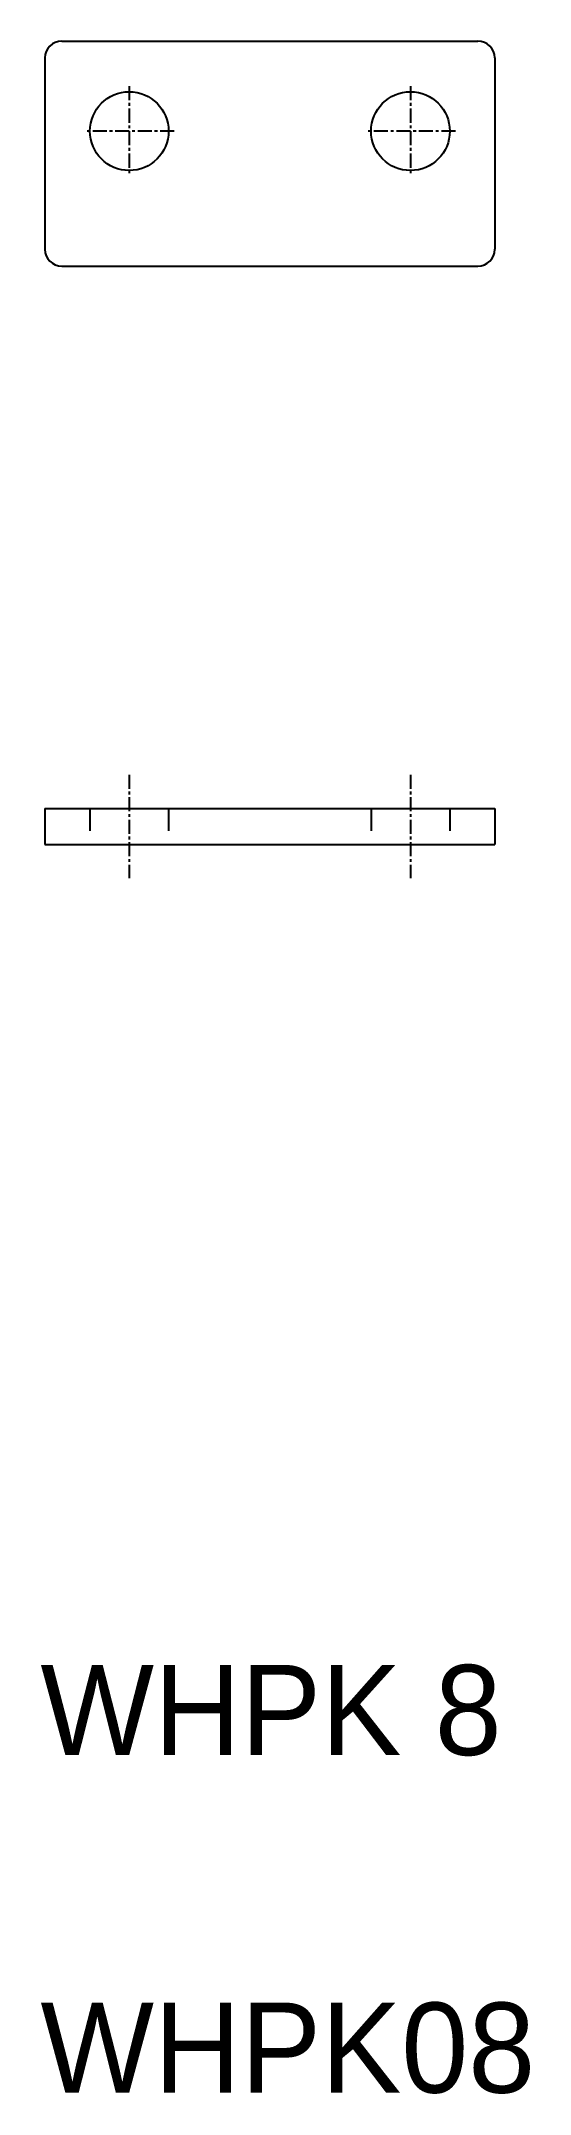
# Model space of a CAD drawing. Extents: x 100 to 144, y 80 to 262.
import ezdxf

# ---------------------------------------------------------------- set-up
doc = ezdxf.new("R2010")
doc.units = 0
doc.linetypes.add('CENTER', pattern=[2, 1.25, -0.25, 0.25, -0.25])
doc.linetypes.add('DASHED', pattern=[3.5, 2, -1.5])
doc.layers.get('0').update_dxf_attribs({"linetype": 'CONTINUOUS'})
doc.layers.add('CENTER', color=1, linetype='CENTER')

msp = doc.modelspace()

# ---------------------------------------------------------------- linework, layer by layer
for p, q in [((102.3, 262.09), (139.3, 262.09)), ((100.8, 260.59), (100.8, 243.59)), ((140.8, 260.59), (140.8, 243.59)), ((102.3, 242.09), (139.3, 242.09)), ((100.8, 193.91), (140.8, 193.91)), ((100.8, 193.91), (100.8, 190.71)), ((140.8, 193.91), (140.8, 190.71)), ((100.8, 190.71), (140.8, 190.71)), ((110.8, 190.71), (110.8, 190.71)), ((120.8, 190.71), (120.8, 190.71))]:
    msp.add_line(p, q)
at = {"color": 3, "linetype": 'DASHED'}
for p, q in [((104.8, 193.91), (104.8, 190.71)), ((111.8, 193.91), (111.8, 190.71)), ((129.8, 193.91), (129.8, 190.71)), ((136.8, 193.91), (136.8, 190.71))]:
    msp.add_line(p, q, dxfattribs=at)
for centre in [(108.3, 254.09), (133.3, 254.09)]:
    msp.add_circle(centre, 3.5)
for centre, start, end in [((102.3, 260.59), 90, 180), ((139.3, 260.59), 0, 90), ((102.3, 243.59), 180, 270), ((139.3, 243.59), 270, 0)]:
    msp.add_arc(centre, 1.5, start, end)
at = {"layer": 'CENTER', "color": 1, "linetype": 'CENTER'}
for p, q in [((108.3, 258.09), (108.3, 250.09)), ((133.3, 258.09), (133.3, 250.09)), ((112.3, 254.09), (104.3, 254.09)), ((137.3, 254.09), (129.3, 254.09)), ((108.3, 196.91), (108.3, 187.71)), ((133.3, 196.91), (133.3, 187.71))]:
    msp.add_line(p, q, dxfattribs=at)

# ---------------------------------------------------------------- texts
for s, p in [('WHPK 8', (100.4, 109.81)), ('WHPK08', (100.4, 79.81))]:
    msp.add_text(s, height=8).set_placement(p)

doc.saveas('drawing.dxf')
